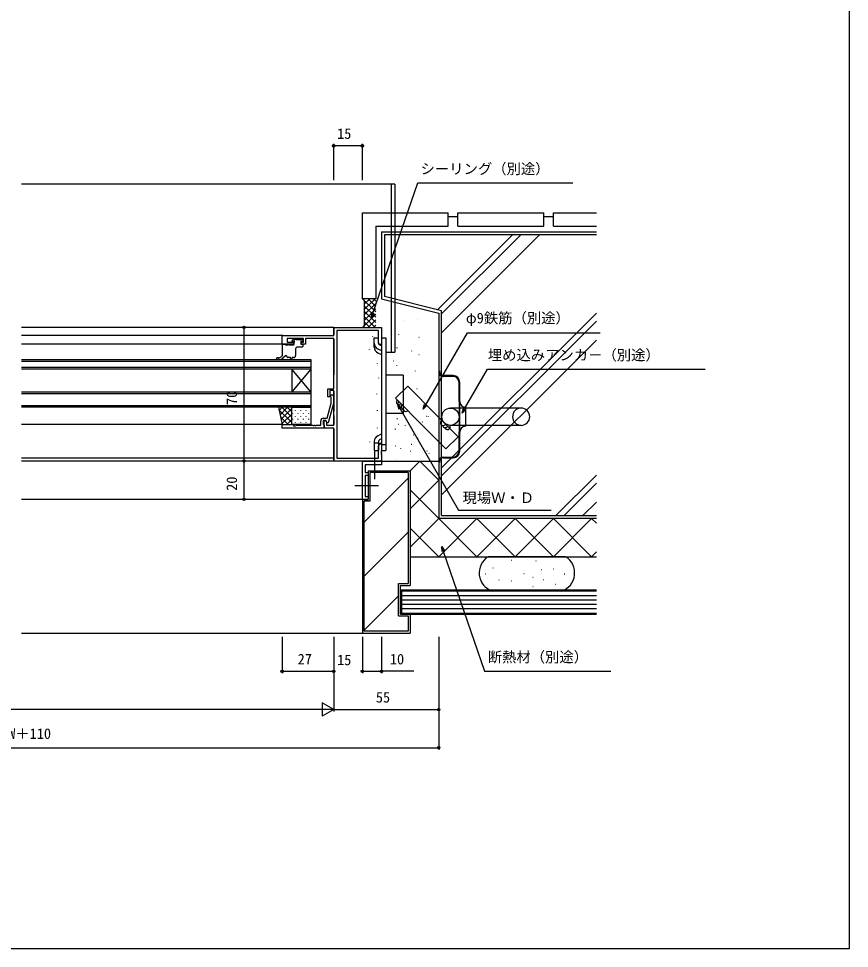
# Model space of a CAD drawing. Units: millimetres, scale not verified. Extents: x -437 to 438, y -681 to 678.
# Drawn here: x 3.2 to 438.2, y -680.9 to -194.3 of the extents above; entities that cross this region are included whole.
import ezdxf
from ezdxf.enums import TextEntityAlignment as Align

# ---------------------------------------------------------------- set-up
doc = ezdxf.new("R2010")
doc.units = ezdxf.units.MM
doc.header["$LTSCALE"] = 4
for name, color, linetype in [('0-2_YKK_11', 7, 'Continuous'), ('0-3_YKK_12', 2, 'Continuous'), ('0-4_YKK_13', 4, 'Continuous'), ('0-5_YKK_D', 6, 'Continuous'), ('0-6_YKK_ZWAK', 7, 'Continuous'), ('0-7_YSS_K', 3, 'Continuous'), ('0-8_YSS_KE', 3, 'Continuous')]:
    doc.layers.add(name, color=color, linetype=linetype)
doc.styles.add('ＭＳ ゴシック', font='')
doc.styles.get('ＭＳ ゴシック').set_extended_font_data('MS Gothic')

msp = doc.modelspace()

# ---------------------------------------------------------------- linework, layer by layer
at = {"layer": '0-2_YKK_11'}
for points in [[(147.2, -364.7), (141.2, -364.7), (141.2, -360.1), (168.2, -360.1), (168.2, -355.9), (193.2, -355.9), (193.2, -364.9), (192.2, -364.9), (191.57, -363.809), (191.57, -357.53), (169.83, -357.53)], [(169.83, -357.53), (169.83, -424.27), (191.57, -424.27), (191.57, -417.991), (192.2, -416.9), (193.2, -416.9), (193.2, -420.442), (193.08, -420.625), (193.08, -421.175), (193.2, -421.358), (193.2, -421.442), (193.08, -421.625), (193.08, -422.175), (193.2, -422.358), (193.2, -425.9), (168.2, -425.9), (168.2, -408.7), (163.2, -408.7), (163.2, -404.7), (164, -404.7), (164.5, -405.566), (164.5, -407.07), (168.2, -407.07), (168.2, -389), (166.2, -389), (166.2, -392.2), (165.2, -392.2), (165.2, -388), (168.2, -388), (168.2, -361.73), (153.4, -361.73), (153.4, -364.7), (151.2, -364.7), (151.2, -363.7), (152.4, -363.7), (152.4, -361.73), (143.9, -361.73), (143.9, -363.7), (147.2, -363.7), (147.2, -364.7)], [(162.9, -403.4), (164.72, -403.4), (166.8, -395.639), (166.8, -392.349), (166.376, -391.924), (167.224, -391.076), (168, -391.852), (168, -395.797), (165.293, -405.9), (164.693, -405.9), (164, -404.7), (162.7, -404.7), (162.7, -406.5), (162.9, -406.7), (163.2, -407), (163.2, -408.7)], [(163.2, -408.7), (141.2, -408.7), (141.2, -406.7), (147.2, -406.7), (147.2, -407.4), (148.2, -407.4), (149.107, -407.07), (157.242, -407.07), (157.425, -407.19), (157.975, -407.19), (158.158, -407.07), (158.242, -407.07), (158.425, -407.19), (158.975, -407.19), (159.158, -407.07), (161.4, -407.07), (161.4, -404.9)]]:
    msp.add_lwpolyline(points, dxfattribs=at)
msp.add_lwpolyline([(183.2, -445.9), (183.2, -425.9), (193.2, -425.9), (193.2, -427.9), (190.371, -427.9), (190.179, -427.757), (189.221, -427.757), (189.029, -427.9), (184.7, -427.9), (184.7, -431.9), (186.2, -431.9), (186.2, -433.4), (184.7, -433.4), (184.7, -444.4), (186.2, -444.4), (186.2, -445.9)], close=True, dxfattribs=at)
msp.add_arc((162.9, -404.9), 1.5, 90.00001, 179.99999, dxfattribs=at)
at = {"layer": '0-3_YKK_12'}
for p, q in [((200.2, -280.902), (4.7, -280.902)), ((198.2, -280.902), (198.2, -295.902)), ((198.2, -295.902), (198.2, -368.9)), ((168.2, -355.9), (4.7, -355.9)), ((168.2, -355.9), (168.2, -359.8)), ((141.5, -360.1), (4.7, -360.1)), ((141.7, -364.7), (4.7, -364.7)), ((168.2, -362.03), (168.2, -380.7)), ((195.5, -368.902), (200.2, -368.902)), ((4.7, -372.7), (156.2, -372.7)), ((156.2, -373.7), (4.7, -373.7)), ((4.7, -376.7), (156.2, -376.7)), ((146.2, -377.7), (146.2, -389.7)), ((156.2, -377.7), (146.2, -389.7)), ((156.2, -389.7), (146.2, -377.7)), ((156.2, -377.7), (156.2, -389.7)), ((4.7, -389.7), (156.2, -389.7)), ((156.2, -390.7), (4.7, -390.7)), ((168.2, -389.3), (168.2, -399.77)), ((4.7, -396.7), (156.2, -396.7)), ((168.2, -402), (168.2, -406.77)), ((141.5, -406.7), (4.7, -406.7)), ((168.2, -409), (168.2, -425.9)), ((168.2, -424.27), (4.7, -424.27)), ((168.2, -425.9), (4.7, -425.9)), ((183.2, -445.9), (4.7, -445.9))]:
    msp.add_line(p, q, dxfattribs=at)
for points in [[(200.2, -280.902), (200.2, -295.902), (200.2, -368.9)], [(156.2, -372.7), (156.2, -377.7), (4.7, -377.7)], [(156.2, -389.7), (156.2, -397.7), (4.7, -397.7)]]:
    msp.add_lwpolyline(points, dxfattribs=at)
at = {"layer": '0-4_YKK_13'}
for p, q in [((141.5, -364.7), (142.7, -364.7)), ((142.7, -364.7), (143, -365)), ((146.388, -362.688), (146.888, -362.188)), ((147.039, -363.2), (146.6, -363.2)), ((147.1, -362.1), (148.1, -362.1)), ((147.5, -364.7), (147.5, -363.661)), ((148.3, -362.3), (150.9, -362.3)), ((151.1, -362.1), (151.8, -362.1)), ((151.2, -364.7), (151.7, -364.7)), ((152.1, -362.4), (152.1, -362.9)), ((189.4, -361.4), (191.7, -361.4)), ((189.4, -364.173), (189.4, -361.4)), ((189.4, -361.4), (191.7, -361.4)), ((189.4, -364.173), (189.4, -361.4)), ((189.4, -366.232), (189.4, -363.694)), ((189.4, -366.232), (189.4, -363.694)), ((191.7, -364.173), (191.7, -361.4)), ((191.7, -364.173), (191.7, -361.4)), ((141.2, -365), (141.2, -370.7)), ((143, -365), (144.4, -365)), ((144.8, -365), (147.2, -365)), ((148.2, -367.2), (148.2, -368.75)), ((148.2, -369.15), (148.2, -370.7)), ((151.7, -366.2), (149.2, -366.2)), ((152, -365), (152, -365.9)), ((191.288, -367.156), (193.2, -368.061)), ((191.288, -367.156), (193.2, -368.061)), ((191.306, -369.223), (193.2, -370.106)), ((191.306, -369.223), (193.2, -370.106)), ((193.2, -365.516), (192.272, -365.077)), ((193.2, -365.516), (192.272, -365.077)), ((139.203, -371.9), (138.537, -371.9)), ((139.559, -372.7), (138.537, -372.7)), ((141.2, -370.7), (140.656, -371.275)), ((142.876, -370.819), (141.5, -371.987)), ((145.5, -371.7), (144.2, -371.7)), ((145.5, -372.2), (145.5, -371.7)), ((147.2, -371.7), (146.5, -371.7)), ((146.5, -372.2), (146.5, -371.7)), ((223.2, -378.664), (223.2, -379.164)), ((223.6, -378.664), (223.2, -378.664)), ((223.2, -379.164), (223.2, -426.164)), ((223.6, -378.664), (223.6, -379.164)), ((204.5, -380.9), (195.5, -380.9)), ((204.5, -380.9), (195.5, -380.9)), ((204.5, -380.9), (204.5, -400.9)), ((204.5, -380.9), (204.5, -400.9)), ((230.7, -381.164), (225.6, -381.164)), ((230.7, -381.564), (225.6, -381.564)), ((233.8, -394.664), (233.8, -384.664)), ((234.2, -394.664), (234.2, -384.664)), ((146.2, -405.709), (139.488, -398.997)), ((141.255, -397.7), (139.574, -399.381)), ((144.083, -397.7), (140.088, -401.696)), ((146.2, -398.412), (140.602, -404.01)), ((146.2, -402.88), (141.02, -397.7)), ((146.2, -400.052), (143.848, -397.7)), ((146.579, -397.775), (146.579, -397.975)), ((149.409, -397.775), (149.409, -397.975)), ((152.239, -397.775), (152.239, -397.975)), ((155.069, -397.775), (155.069, -397.975)), ((266.3, -398.164), (229.3, -398.164)), ((233.8, -394.664), (233.8, -410.664)), ((234.2, -410.664), (234.2, -394.664)), ((237.2, -397.664), (237.2, -407.664)), ((144.363, -406.7), (140.296, -402.633)), ((146.2, -401.24), (141.116, -406.324)), ((146.579, -400.805), (146.579, -401.005)), ((146.579, -403.835), (146.579, -404.035)), ((147.994, -399.39), (147.994, -399.59)), ((147.994, -402.42), (147.994, -402.62)), ((149.409, -400.805), (149.409, -401.005)), ((149.409, -403.835), (149.409, -404.035)), ((150.824, -399.39), (150.824, -399.59)), ((150.824, -402.42), (150.824, -402.62)), ((152.239, -400.805), (152.239, -401.005)), ((152.239, -403.835), (152.239, -404.035)), ((153.654, -399.39), (153.654, -399.59)), ((153.654, -402.42), (153.654, -402.62)), ((155.069, -400.805), (155.069, -401.005)), ((155.069, -403.835), (155.069, -404.035)), ((204.5, -400.9), (195.5, -400.9)), ((204.5, -400.9), (195.5, -400.9)), ((141.535, -406.7), (141.104, -406.27)), ((146.2, -404.069), (143.568, -406.7)), ((147.994, -405.45), (147.994, -405.65)), ((150.824, -405.45), (150.824, -405.65)), ((153.654, -405.45), (153.654, -405.65)), ((266.3, -407.164), (229.3, -407.164)), ((191.306, -412.577), (193.2, -411.694)), ((191.306, -412.577), (193.2, -411.694)), ((233.8, -420.664), (233.8, -410.664)), ((234.2, -420.664), (234.2, -410.664)), ((189.4, -415.568), (189.4, -418.106)), ((189.4, -415.568), (189.4, -418.106)), ((189.4, -416.343), (191.7, -416.343)), ((189.4, -416.343), (191.7, -416.343)), ((189.4, -418.106), (189.4, -420.4)), ((189.4, -418.106), (189.4, -420.4)), ((191.7, -415.568), (191.7, -420.4)), ((191.7, -415.568), (191.7, -420.4)), ((193.2, -416.284), (191.7, -416.994)), ((193.2, -416.284), (191.7, -416.994)), ((193.2, -414.232), (192.278, -414.662)), ((193.2, -414.232), (192.278, -414.662)), ((193.2, -417.225), (195.5, -417.225)), ((193.2, -417.225), (195.5, -417.225)), ((189.4, -420.4), (191.7, -420.4)), ((189.4, -420.4), (191.7, -420.4)), ((189.7, -435.416), (189.7, -420.384)), ((223.2, -426.164), (223.2, -426.664)), ((223.2, -426.664), (223.6, -426.664)), ((223.6, -426.164), (223.6, -426.664)), ((225.6, -423.764), (230.7, -423.764)), ((225.6, -424.164), (230.7, -424.164)), ((191.638, -438.9), (179.267, -438.9))]:
    msp.add_line(p, q, dxfattribs=at)
for points in [[(151.8, -363.2), (150.9, -363.2), (150.9, -364.4)], [(193.2, -361.4), (195.5, -361.4), (195.5, -420.4)], [(193.2, -361.4), (193.2, -420.4), (195.5, -420.4)], [(193.2, -361.4), (195.5, -361.4), (195.5, -420.4)], [(193.2, -361.4), (193.2, -420.4), (195.5, -420.4)]]:
    msp.add_lwpolyline(points, dxfattribs=at)
for points in [[(146.2, -397.7), (139.2, -397.7), (141.2, -406.7), (146.2, -406.7)], [(146.2, -406.7), (146.2, -397.7), (156.2, -397.7), (156.2, -406.7)]]:
    msp.add_lwpolyline(points, close=True, dxfattribs=at)
msp.add_circle((229.3, -402.664), 4.5, dxfattribs=at)
for centre, radius, start, end in [((141.5, -365), 0.3, 90, 180), ((144.6, -365), 0.2, 0, 180), ((146.6, -362.9), 0.3, 135, 270), ((147.1, -362.4), 0.3, 90, 135), ((147.039, -362.9), 0.3, 270, 326.94427), ((147.2, -364.7), 0.3, 270, 0), ((147.5, -363.2), 0.25, 303.05573, 146.94427), ((147.8, -363.661), 0.3, 123.05573, 180), ((148.1, -362.3), 0.2, 0, 90), ((151.1, -362.3), 0.2, 90, 180), ((151.2, -364.4), 0.3, 180, 270), ((151.7, -365), 0.3, 0, 90), ((151.8, -362.4), 0.3, 0, 90), ((151.8, -362.9), 0.3, 270, 0), ((192.7, -364.173), 3.3, 180, 244.66912), ((192.7, -364.173), 3.3, 180, 244.66912), ((192.7, -364.173), 1, 180, 244.66912), ((192.7, -364.173), 1, 180, 244.66912), ((149.2, -367.2), 1, 90, 180), ((148.2, -368.95), 0.2, 270, 90), ((151.7, -365.9), 0.3, 270, 0), ((192.7, -366.232), 3.3, 180, 245), ((192.7, -366.232), 3.3, 180, 245), ((138.537, -372.3), 0.4, 90, 270), ((139.203, -369.9), 2, 270, 316.56767), ((139.559, -369.7), 3, 270, 310.32855), ((143.2, -371.2), 0.5, 0, 130.32855), ((144.2, -371.2), 0.5, 180, 270), ((146, -372.2), 0.5, 180, 0), ((147.2, -370.7), 1, 270, 0), ((225.6, -379.164), 2.4, 180, 270), ((225.6, -379.164), 2, 180, 270), ((230.7, -384.664), 3.5, 0, 90), ((230.7, -384.664), 3.1, 0, 90), ((237.2, -394.664), 3, 180, 270), ((266.3, -402.664), 4.5, 90, 270), ((266.3, -402.664), 4.5, 270, 90), ((237.2, -410.664), 3, 90, 180), ((192.7, -415.568), 3.3, 115, 180), ((192.7, -415.568), 3.3, 115, 180), ((192.7, -415.568), 1, 115, 180), ((192.7, -415.568), 1, 115, 180), ((230.7, -420.664), 3.1, 270, 0), ((230.7, -420.664), 3.5, 270, 0), ((225.6, -426.164), 2.4, 90, 180), ((225.6, -426.164), 2, 90, 180)]:
    msp.add_arc(centre, radius, start, end, dxfattribs=at)
at = {"layer": '0-5_YKK_D'}
for p, q in [((168.2, -278.902), (168.2, -259.902)), ((183.2, -260.902), (168.2, -260.902)), ((183.2, -278.902), (183.2, -259.902)), ((121.2, -355.9), (121.2, -425.9)), ((121.2, -425.9), (121.2, -445.9)), ((141.2, -517.9), (141.2, -536.9)), ((168.2, -517.9), (168.2, -536.9)), ((168.2, -517.9), (168.2, -556.9)), ((168.2, -517.9), (168.2, -536.9)), ((168.2, -517.9), (168.2, -556.9)), ((183.2, -517.9), (183.2, -536.9)), ((183.2, -517.9), (183.2, -536.9)), ((193.2, -517.9), (193.2, -536.9)), ((223.2, -517.9), (223.2, -576.9)), ((223.2, -517.9), (223.2, -556.9)), ((141.2, -535.9), (168.2, -535.9)), ((168.2, -535.9), (169.098, -535.9)), ((183.2, -535.9), (182.302, -535.9)), ((183.2, -535.9), (193.2, -535.9)), ((210.106, -535.9), (193.2, -535.9)), ((168.2, -555.9), (162.138, -552.4)), ((162.138, -552.4), (162.138, -559.4)), ((161.2, -555.9), (-154.8, -555.9)), ((168.2, -555.9), (156.076, -555.9)), ((168.2, -555.9), (162.138, -559.4)), ((168.2, -555.9), (223.2, -555.9)), ((-216.8, -575.9), (223.2, -575.9))]:
    msp.add_line(p, q, dxfattribs=at)
for points in [[(187.892, -350.907), (188.723, -348.496), (212.245, -280.183), (293.405, -280.183)], [(189.369, -348.718), (187.892, -350.907), (188.076, -348.274)], [(215.108, -398.677), (216.383, -396.469), (238.169, -358.734), (307.687, -358.734)], [(235.444, -400.822), (236.719, -398.614), (248.751, -377.774), (362.735, -377.774)], [(202.416, -398.928), (201.733, -396.378), (203.6, -398.245)], [(201.733, -396.378), (203.008, -398.587), (233.579, -451.538), (282.084, -451.538)], [(216.975, -396.81), (215.108, -398.677), (215.791, -396.127)], [(237.311, -398.956), (235.444, -400.822), (236.128, -398.272)], [(224.937, -473.262), (224.753, -470.629), (226.229, -472.817)], [(224.753, -470.629), (225.583, -473.04), (247.227, -535.9), (313.224, -535.9)]]:
    msp.add_lwpolyline(points, dxfattribs=at)
for centre in [(168.2, -260.902), (183.2, -260.902), (121.2, -355.9), (121.2, -425.9), (121.2, -425.9), (121.2, -445.9), (141.2, -535.9), (168.2, -535.9), (183.2, -535.9), (193.2, -535.9), (223.2, -555.9), (223.2, -575.9)]:
    msp.add_circle(centre, 0.637, dxfattribs=at)
at = {"layer": '0-6_YKK_ZWAK'}
msp.add_lwpolyline([(-436.8, -680.9), (438.2, -680.9), (438.2, 644.1)], dxfattribs=at)
at = {"layer": '0-7_YSS_K'}
for p, q in [((194.7, -307.4), (194.7, -339.729)), ((305.71, -307.4), (194.7, -307.4)), ((261.848, -307.399), (222.554, -346.692)), ((266.09, -307.399), (224.7, -348.789)), ((275.99, -307.399), (224.7, -358.689)), ((224.7, -347.229), (194.7, -339.729)), ((184.2, -341.902), (183.2, -340.902)), ((183.344, -340.902), (190.2, -347.758)), ((184.2, -340.902), (183.772, -341.33)), ((189.857, -340.902), (184.2, -346.559)), ((187.028, -340.902), (184.2, -343.731)), ((184.2, -341.902), (184.2, -354.9)), ((190.2, -343.387), (184.2, -349.387)), ((184.2, -344.586), (190.2, -350.586)), ((186.173, -340.902), (190.2, -344.929)), ((189.001, -340.902), (190.2, -342.101)), ((190.2, -349.044), (183.344, -355.9)), ((190.2, -346.216), (184.2, -352.216)), ((184.2, -347.415), (190.2, -353.415)), ((184.2, -350.243), (189.857, -355.9)), ((224.7, -454.4), (224.7, -347.229)), ((305.71, -348.39), (224.7, -429.4)), ((184.2, -354.9), (183.2, -355.9)), ((184.2, -353.071), (187.028, -355.9)), ((190.2, -351.873), (186.173, -355.9)), ((190.2, -354.701), (189.001, -355.9)), ((205.414, -352.492), (205.514, -352.492)), ((212.205, -351.669), (212.305, -351.669)), ((305.71, -352.632), (224.7, -433.642)), ((183.772, -355.472), (184.2, -355.9)), ((202.178, -359.485), (202.178, -359.685)), ((188.461, -360.437), (188.461, -360.637)), ((212.776, -361.023), (212.976, -361.023)), ((305.71, -362.532), (224.7, -443.542)), ((186.686, -367.447), (186.686, -367.647)), ((201.242, -366.503), (201.242, -366.703)), ((208.962, -368.141), (208.962, -368.341)), ((190.945, -374.634), (190.945, -374.834)), ((199.538, -373.47), (199.738, -373.47)), ((212.776, -370.112), (212.976, -370.112)), ((201.008, -375.86), (201.008, -376.06)), ((210.833, -378.667), (210.833, -378.867)), ((191.655, -382.354), (191.655, -382.554)), ((206.927, -386.651), (200.549, -393)), ((211.793, -387.858), (211.893, -387.858)), ((190.59, -390.606), (190.59, -390.806)), ((200.549, -393), (215.361, -407.88)), ((215.497, -392.382), (215.597, -392.382)), ((190.945, -399.301), (190.945, -399.501)), ((201.316, -403.503), (201.516, -403.503)), ((216.53, -402.317), (216.73, -402.317)), ((217.705, -402.528), (217.705, -402.728)), ((190.945, -408.529), (190.945, -408.729)), ((201.909, -406.467), (202.109, -406.467)), ((205.687, -407.207), (205.687, -407.407)), ((212.578, -405.084), (212.778, -405.084)), ((214.554, -405.281), (214.754, -405.281)), ((215.361, -407.88), (226.971, -419.543)), ((200.307, -409.078), (200.307, -409.278)), ((210.01, -412.197), (210.21, -412.197)), ((233.349, -413.193), (226.971, -419.543)), ((186.952, -415.805), (186.952, -416.005)), ((200.526, -417.926), (200.726, -417.926)), ((208.824, -416.939), (209.024, -416.939)), ((212.003, -413.757), (212.003, -413.957)), ((193.372, -421.484), (193.372, -421.684)), ((203.114, -419.137), (203.114, -419.337)), ((208.232, -420.693), (208.432, -420.693)), ((216.925, -420.495), (217.125, -420.495)), ((217.939, -421.944), (217.939, -422.144)), ((192.7, -425.9), (223.2, -425.9)), ((200.476, -424.87), (200.576, -424.87)), ((208.2, -430.9), (213.2, -425.9)), ((213.199, -425.9), (223.2, -435.9)), ((213.439, -424.459), (213.539, -424.459)), ((213.439, -424.459), (213.539, -424.459)), ((187.2, -446.9), (187.2, -431.9)), ((207.2, -431.9), (187.2, -431.9)), ((207.2, -431.9), (207.2, -489.9)), ((207.2, -434.763), (184.2, -457.763)), ((208.2, -450.9), (223.2, -435.9)), ((305.71, -433.242), (284.552, -454.4)), ((305.71, -437.485), (288.795, -454.4)), ((208.2, -440.9), (223.2, -455.9)), ((184.2, -514.9), (184.2, -446.9)), ((187.2, -446.9), (184.2, -446.9)), ((305.71, -447.384), (298.694, -454.4)), ((208.2, -470.9), (223.2, -455.9)), ((223.2, -475.9), (243.2, -455.9)), ((223.2, -455.9), (243.2, -475.9)), ((224.7, -454.4), (305.71, -454.4)), ((243.2, -455.9), (263.2, -475.9)), ((243.2, -475.9), (263.2, -455.9)), ((263.2, -455.9), (283.2, -475.9)), ((263.2, -475.9), (283.2, -455.9)), ((283.2, -455.9), (303.2, -475.9)), ((283.2, -475.9), (303.2, -455.9)), ((303.2, -455.9), (305.71, -458.41)), ((208.2, -460.9), (223.2, -475.9)), ((207.2, -463.047), (184.2, -486.047)), ((303.2, -475.9), (305.71, -473.39)), ((251.418, -481.707), (251.618, -481.707)), ((261.161, -477.81), (261.361, -477.81)), ((274.07, -478.054), (274.27, -478.054)), ((247.521, -484.874), (247.721, -484.874)), ((267.738, -484.63), (267.938, -484.63)), ((272.365, -486.578), (272.565, -486.578)), ((276.993, -482.681), (277.193, -482.681)), ((283.083, -482.194), (283.283, -482.194)), ((288.928, -484.874), (289.128, -484.874)), ((202.2, -489.9), (207.2, -489.9)), ((202.2, -506.9), (202.2, -489.9)), ((254.585, -488.04), (254.785, -488.04)), ((261.161, -488.527), (261.361, -488.527)), ((272.365, -491.45), (272.565, -491.45)), ((277.968, -487.796), (278.168, -487.796)), ((284.057, -490.232), (284.257, -490.232)), ((203.7, -496.2), (305.71, -496.2)), ((202.2, -496.331), (184.2, -514.332)), ((203.7, -498.5), (305.71, -498.5)), ((203.7, -500.8), (305.71, -500.8)), ((203.7, -503.1), (305.71, -503.1)), ((202.2, -506.9), (207.2, -506.9)), ((207.2, -506.9), (207.2, -514.9)), ((207.2, -514.9), (184.2, -514.9)), ((4.7, -515.9), (183.2, -515.9))]:
    msp.add_line(p, q, dxfattribs=at)
for points in [[(206.927, -386.651), (221.739, -401.53), (233.349, -413.193)], [(305.71, -493.4), (203.2, -493.4), (203.2, -505.9), (305.71, -505.9)], [(305.71, -493.9), (203.7, -493.9), (203.7, -505.4), (305.71, -505.4)]]:
    msp.add_lwpolyline(points, dxfattribs=at)
for centre, start, end in [((202.498, -394.958), 134.87028, 248.44846), ((203.344, -395.809), 134.87028, 248.44846), ((204.191, -396.659), 134.87028, 248.44846), ((205.038, -397.51), 134.87028, 248.44846), ((205.884, -398.36), 134.87028, 314.87028), ((225.575, -405.787), 107.29674, 332.66602), ((226.647, -406.837), 195.60802, 347.38221), ((227.719, -407.886), 195.60802, 28.75838)]:
    msp.add_arc(centre, 1.5, start, end, dxfattribs=at)
at = {"layer": '0-8_YSS_KE'}
for p, q in [((183.2, -295.902), (228.2, -295.902)), ((183.2, -340.902), (183.2, -295.902)), ((228.2, -302.902), (228.2, -295.902)), ((233.2, -295.902), (278.2, -295.902)), ((233.2, -302.902), (233.2, -295.902)), ((278.2, -302.902), (278.2, -295.902)), ((283.2, -295.902), (305.71, -295.902)), ((283.2, -302.902), (283.2, -295.902)), ((228.2, -297.902), (233.2, -297.902)), ((278.2, -297.902), (283.2, -297.902)), ((190.2, -302.902), (190.2, -340.902)), ((190.2, -302.902), (228.2, -302.902)), ((193.2, -305.9), (193.2, -340.9)), ((193.2, -305.9), (305.71, -305.9)), ((233.2, -302.902), (278.2, -302.902)), ((283.2, -302.902), (305.71, -302.902)), ((190.2, -340.902), (183.2, -340.902)), ((193.2, -340.9), (223.2, -348.4)), ((223.2, -348.4), (223.2, -455.9)), ((186.2, -430.9), (186.2, -445.9)), ((186.2, -430.9), (208.2, -430.9)), ((208.2, -430.9), (208.2, -490.9)), ((183.2, -445.9), (183.2, -515.9)), ((183.2, -445.9), (186.2, -445.9)), ((305.71, -455.9), (223.2, -455.9)), ((305.71, -455.9), (223.2, -455.9)), ((208.2, -475.9), (223.2, -475.9)), ((223.2, -475.9), (305.71, -475.9)), ((289.614, -475.9), (249.078, -475.9)), ((203.2, -490.9), (208.2, -490.9)), ((203.2, -505.9), (203.2, -490.9)), ((287.469, -493.9), (251.224, -493.9)), ((203.2, -505.9), (208.2, -505.9)), ((208.2, -505.9), (208.2, -515.9)), ((183.2, -515.9), (208.2, -515.9))]:
    msp.add_line(p, q, dxfattribs=at)
for centre, start, end in [((254.346, -484.4), 121.78833, 251.80513), ((284.346, -484.4), 288.19487, 58.21167)]:
    msp.add_arc(centre, 10, start, end, dxfattribs=at)

# ---------------------------------------------------------------- texts
at = {"layer": '0-5_YKK_D', "style": 'ＭＳ ゴシック'}
for s, p in [('15', (169.947, -258.902)), ('シーリング（別途）', (213.679, -277.314)), ('φ9鉄筋（別途）', (237.375, -355.396)), ('埋め込みアンカ－（別途）', (248.898, -374.774)), ('現場Ｗ・Ｄ', (235.607, -449.466)), ('断熱材（別途）', (248.847, -532.815)), ('27', (149.309, -533.9)), ('15', (169.947, -534.32)), ('10', (197.58, -533.9)), ('55', (190.245, -553.9)), ('躯体開口幅＝W＋110', (-47.276, -572.92))]:
    msp.add_text(s, height=5.499, dxfattribs=at).set_placement(p, align=Align.BOTTOM_LEFT)
for s, p in [('70', (119.2, -396.525)), ('20', (119.2, -441.44))]:
    msp.add_text(s, height=5.499, rotation=90, dxfattribs=at).set_placement(p, align=Align.BOTTOM_LEFT)

doc.saveas('drawing.dxf')
